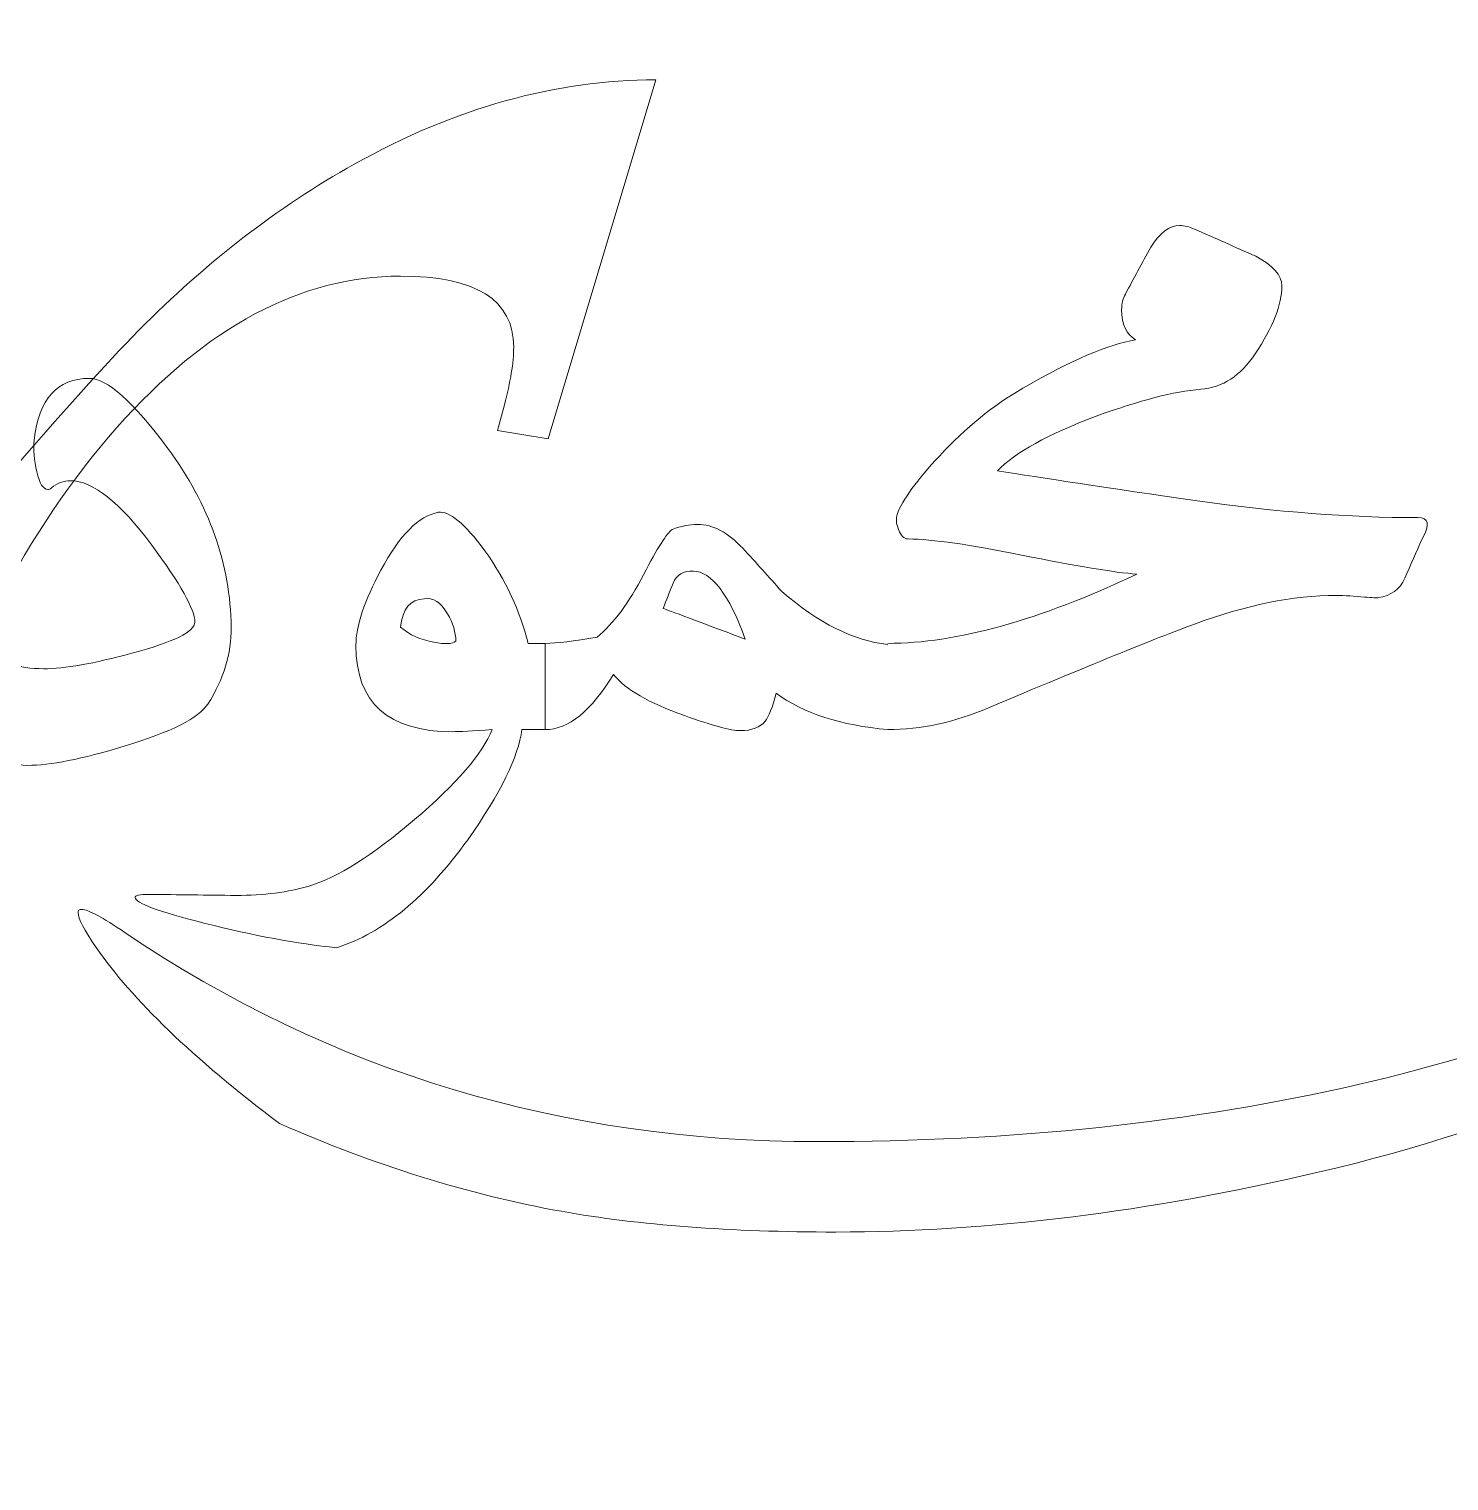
# Model space of a CAD drawing. Extents: x 846 to 947, y 421 to 797.
# Drawn here: x 932.702 to 933.437, y 742.833 to 743.585 of the extents above; entities that cross this region are included whole.
import ezdxf

# ---------------------------------------------------------------- set-up
doc = ezdxf.new("R2010")
doc.units = 0
doc.header["$MEASUREMENT"] = 0
doc.layers.add('Dim', color=252, linetype='CONTINUOUS', lineweight=0)
doc.layers.add('UG-Khartosha', color=252, linetype='CONTINUOUS', lineweight=20)

# ---------------------------------------------------------------- blocks, each defined once
blk = doc.blocks.new('fghty')
at = {"layer": 'UG-Khartosha'}
for points, knots in [([(-277.82226, -80.76149), (-277.81734, -80.75358), (-277.81203, -80.74963), (-277.80644, -80.74963), (-277.80644, -80.74963), (-277.80393, -80.74963), (-277.80133, -80.7503), (-277.79844, -80.75165)], [0.63333333, 0.63333333, 0.63333333, 0.63333333, 0.66666667, 0.66666667, 0.66666667, 0.66666668, 0.7, 0.7, 0.7, 0.7]), ([(-277.76516, -80.76631), (-277.75571, -80.77142), (-277.75098, -80.77673), (-277.75098, -80.78242), (-277.75098, -80.78242), (-277.75098, -80.79265), (-277.7558, -80.8049), (-277.76545, -80.81946)], [0.73333333, 0.73333333, 0.73333333, 0.73333333, 0.76666667, 0.76666667, 0.76666667, 0.76666668, 0.8, 0.8, 0.8, 0.8]), ([(-277.83046, -80.81184), (-277.83547, -80.80875), (-277.83807, -80.80335), (-277.83807, -80.79544), (-277.83807, -80.79544), (-277.83807, -80.79207), (-277.8374, -80.78918), (-277.83605, -80.78695)], [0.53333333, 0.53333333, 0.53333333, 0.53333333, 0.56666667, 0.56666667, 0.56666667, 0.56666668, 0.6, 0.6, 0.6, 0.6]), ([(-278.99037, -80.82905), (-278.99037, -80.82905), (-279.04894, -81.02427), (-279.04894, -81.02427), (-279.04894, -81.02427), (-279.04894, -81.02427), (-279.07658, -81.0197), (-279.07658, -81.0197), (-279.07658, -81.0197), (-279.07658, -81.0197), (-279.07277, -81.00576), (-279.07277, -81.00576), (-279.07277, -81.00576), (-279.06947, -80.99334), (-279.0677, -80.98294), (-279.0677, -80.97433), (-279.0677, -80.97433), (-279.0677, -80.94872), (-279.08824, -80.93579), (-279.12931, -80.93579), (-279.12931, -80.93579), (-279.18331, -80.93579), (-279.23478, -80.96317), (-279.28346, -81.01818), (-279.28346, -81.01818), (-279.33214, -81.0732), (-279.36991, -81.14596), (-279.39679, -81.23673), (-279.39679, -81.23673), (-279.412, -81.2887), (-279.43102, -81.37693), (-279.45383, -81.50192), (-279.45383, -81.50192), (-279.47665, -81.62666), (-279.48806, -81.705), (-279.48806, -81.7367), (-279.48806, -81.7367), (-279.48806, -81.7618), (-279.47665, -81.77448), (-279.45383, -81.77448), (-279.45383, -81.77448), (-279.43811, -81.77448), (-279.41504, -81.76763), (-279.38487, -81.75368), (-279.38487, -81.75368), (-279.38487, -81.75368), (-279.37143, -81.77676), (-279.37143, -81.77676), (-279.37143, -81.77676), (-279.39324, -81.78563), (-279.43127, -81.80059), (-279.48578, -81.82138), (-279.48578, -81.82138), (-279.52736, -81.8371), (-279.56412, -81.85231), (-279.59581, -81.86651), (-279.59581, -81.86651), (-279.59581, -81.82214), (-279.58516, -81.73949), (-279.56412, -81.6188), (-279.56412, -81.6188), (-279.54308, -81.49838), (-279.51874, -81.38074), (-279.4911, -81.2664), (-279.4911, -81.2664), (-279.4911, -81.2664), (-279.51772, -81.29986), (-279.51772, -81.29986), (-279.51772, -81.29986), (-279.53952, -81.3275), (-279.57325, -81.36958), (-279.61888, -81.42612), (-279.61888, -81.42612), (-279.61888, -81.42612), (-279.78063, -81.62742), (-279.78063, -81.62742), (-279.78063, -81.62742), (-279.78063, -81.62742), (-279.94568, -81.83101), (-279.94568, -81.83101), (-279.94568, -81.83101), (-279.94568, -81.83101), (-279.96191, -81.8518), (-279.96191, -81.8518), (-279.96191, -81.8518), (-279.96191, -81.8518), (-279.98042, -81.83837), (-279.98042, -81.83837), (-279.98042, -81.83837), (-279.96318, -81.80464), (-279.95456, -81.77118), (-279.95456, -81.73797), (-279.95456, -81.73797), (-279.95456, -81.6832), (-279.96749, -81.59878), (-279.9931, -81.48469), (-279.9931, -81.48469), (-279.9931, -81.48469), (-280.01617, -81.38454), (-280.01617, -81.38454), (-280.01617, -81.38454), (-280.01668, -81.38353), (-280.01794, -81.37795), (-280.01997, -81.36806), (-280.01997, -81.36806), (-280.13761, -81.52601), (-280.25981, -81.6472), (-280.38607, -81.73137), (-280.38607, -81.73137), (-280.51233, -81.81555), (-280.6353, -81.85763), (-280.75522, -81.85763), (-280.75522, -81.85763), (-280.83356, -81.85763), (-280.90759, -81.84065), (-280.97782, -81.80642), (-280.97782, -81.80642), (-281.04779, -81.77219), (-281.10281, -81.7258), (-281.14312, -81.66748), (-281.14312, -81.66748), (-281.18901, -81.60156), (-281.21208, -81.52398), (-281.21208, -81.43423), (-281.21208, -81.43423), (-281.21208, -81.31786), (-281.17203, -81.22354), (-281.09216, -81.15129), (-281.09216, -81.15129), (-281.01204, -81.07903), (-280.90784, -81.04278), (-280.77905, -81.04278), (-280.77905, -81.04278), (-280.70476, -81.04278), (-280.63733, -81.05697), (-280.57698, -81.08512), (-280.57698, -81.08512), (-280.51664, -81.11326), (-280.4383, -81.16701), (-280.34221, -81.24611), (-280.34221, -81.24611), (-280.30621, -81.27628), (-280.27908, -81.2915), (-280.26133, -81.2915), (-280.26133, -81.2915), (-280.24004, -81.2915), (-280.20531, -81.27806), (-280.15739, -81.25144), (-280.15739, -81.25144), (-280.15739, -81.25144), (-280.14243, -81.27374), (-280.14243, -81.27374), (-280.14243, -81.27374), (-280.14243, -81.27374), (-280.3303, -81.37693), (-280.3303, -81.37693), (-280.3303, -81.37693), (-280.3303, -81.37693), (-280.34956, -81.35919), (-280.34956, -81.35919), (-280.34956, -81.35919), (-280.43982, -81.2745), (-280.52856, -81.2096), (-280.61552, -81.16422), (-280.61552, -81.16422), (-280.70274, -81.11884), (-280.78285, -81.09627), (-280.85562, -81.09627), (-280.85562, -81.09627), (-280.94866, -81.09627), (-281.02345, -81.12365), (-281.07949, -81.17867), (-281.07949, -81.17867), (-281.13577, -81.23369), (-281.16391, -81.30671), (-281.16391, -81.39772), (-281.16391, -81.39772), (-281.16391, -81.51181), (-281.12157, -81.6041), (-281.03714, -81.67534), (-281.03714, -81.67534), (-280.95272, -81.74633), (-280.84294, -81.78182), (-280.7078, -81.78182), (-280.7078, -81.78182), (-280.5889, -81.78182), (-280.47202, -81.74354), (-280.35667, -81.66697), (-280.35667, -81.66697), (-280.24156, -81.59066), (-280.13153, -81.47835), (-280.02657, -81.33029), (-280.02657, -81.33029), (-280.03594, -81.27679), (-280.04076, -81.23191), (-280.04076, -81.19591), (-280.04076, -81.19591), (-280.04076, -81.10616), (-280.02124, -81.01793), (-279.98194, -80.93147), (-279.98194, -80.93147), (-279.9429, -80.84477), (-279.90309, -80.80141), (-279.86228, -80.80141), (-279.86228, -80.80141), (-279.82222, -80.80141), (-279.80219, -80.83564), (-279.80219, -80.90384), (-279.80219, -80.90384), (-279.80219, -80.94796), (-279.8141, -80.99867), (-279.83794, -81.05571), (-279.83794, -81.05571), (-279.86152, -81.11301), (-279.90107, -81.18551), (-279.95608, -81.27374), (-279.95608, -81.27374), (-279.95051, -81.30011), (-279.9396, -81.34499), (-279.92338, -81.40888), (-279.92338, -81.40888), (-279.89498, -81.51942), (-279.87698, -81.61399), (-279.86912, -81.69283), (-279.86912, -81.69283), (-279.8572, -81.67737), (-279.84935, -81.66723), (-279.84529, -81.66241), (-279.84529, -81.66241), (-279.84529, -81.66241), (-279.79636, -81.60207), (-279.79636, -81.60207), (-279.79636, -81.60207), (-279.79636, -81.60207), (-279.44952, -81.17284), (-279.44952, -81.17284), (-279.44952, -81.17284), (-279.36713, -81.07143), (-279.3078, -81.00221), (-279.27154, -80.9652), (-279.27154, -80.9652), (-279.23503, -80.92843), (-279.19624, -80.89827), (-279.15441, -80.87494), (-279.15441, -80.87494), (-279.09965, -80.84426), (-279.04488, -80.82905), (-278.99037, -80.82905)], [0, 0, 0, 0, 0.016129, 0.016129, 0.016129, 0.016129, 0.032258, 0.032258, 0.032258, 0.032258, 0.048387, 0.048387, 0.048387, 0.048387, 0.064516, 0.064516, 0.064516, 0.064516, 0.080645, 0.080645, 0.080645, 0.080645, 0.096774, 0.096774, 0.096774, 0.096774, 0.112903, 0.112903, 0.112903, 0.112903, 0.129032, 0.129032, 0.129032, 0.129032, 0.145161, 0.145161, 0.145161, 0.145161, 0.16129, 0.16129, 0.16129, 0.16129, 0.177419, 0.177419, 0.177419, 0.177419, 0.193548, 0.193548, 0.193548, 0.193548, 0.209677, 0.209677, 0.209677, 0.209677, 0.225806, 0.225806, 0.225806, 0.225806, 0.241935, 0.241935, 0.241935, 0.241935, 0.258065, 0.258065, 0.258065, 0.258065, 0.274194, 0.274194, 0.274194, 0.274194, 0.290323, 0.290323, 0.290323, 0.290323, 0.306452, 0.306452, 0.306452, 0.306452, 0.322581, 0.322581, 0.322581, 0.322581, 0.33871, 0.33871, 0.33871, 0.33871, 0.354839, 0.354839, 0.354839, 0.354839, 0.370968, 0.370968, 0.370968, 0.370968, 0.387097, 0.387097, 0.387097, 0.387097, 0.403226, 0.403226, 0.403226, 0.403226, 0.419355, 0.419355, 0.419355, 0.419355, 0.435484, 0.435484, 0.435484, 0.435484, 0.451613, 0.451613, 0.451613, 0.451613, 0.467742, 0.467742, 0.467742, 0.467742, 0.483871, 0.483871, 0.483871, 0.483871, 0.5, 0.5, 0.5, 0.5, 0.516129, 0.516129, 0.516129, 0.516129, 0.532258, 0.532258, 0.532258, 0.532258, 0.548387, 0.548387, 0.548387, 0.548387, 0.564516, 0.564516, 0.564516, 0.564516, 0.580645, 0.580645, 0.580645, 0.580645, 0.596774, 0.596774, 0.596774, 0.596774, 0.612903, 0.612903, 0.612903, 0.612903, 0.629032, 0.629032, 0.629032, 0.629032, 0.645161, 0.645161, 0.645161, 0.645161, 0.66129, 0.66129, 0.66129, 0.66129, 0.677419, 0.677419, 0.677419, 0.677419, 0.693548, 0.693548, 0.693548, 0.693548, 0.709677, 0.709677, 0.709677, 0.709677, 0.725806, 0.725806, 0.725806, 0.725806, 0.741935, 0.741935, 0.741935, 0.741935, 0.758065, 0.758065, 0.758065, 0.758065, 0.774194, 0.774194, 0.774194, 0.774194, 0.790323, 0.790323, 0.790323, 0.790323, 0.806452, 0.806452, 0.806452, 0.806452, 0.822581, 0.822581, 0.822581, 0.822581, 0.83871, 0.83871, 0.83871, 0.83871, 0.854839, 0.854839, 0.854839, 0.854839, 0.870968, 0.870968, 0.870968, 0.870968, 0.887097, 0.887097, 0.887097, 0.887097, 0.903226, 0.903226, 0.903226, 0.903226, 0.919355, 0.919355, 0.919355, 0.919355, 0.935484, 0.935484, 0.935484, 0.935484, 0.951613, 0.951613, 0.951613, 0.951613, 0.967742, 0.967742, 0.967742, 0.967742, 0.983871, 0.983871, 0.983871, 0.983871, 1, 1, 1, 1]), ([(-278.42925, -80.86634), (-278.42683, -80.84396), (-278.41681, -80.83277), (-278.39934, -80.83277), (-278.39934, -80.83277), (-278.3897, -80.83277), (-278.37552, -80.8454), (-278.35662, -80.87087)], [0.8421053, 0.8421053, 0.8421053, 0.8421053, 0.8947368, 0.8947368, 0.8947368, 0.8947369, 0.9473684, 0.9473684, 0.9473684, 0.9473684]), ([(-278.41999, -80.89238), (-278.42066, -80.89295), (-278.42134, -80.89315), (-278.42191, -80.89315), (-278.42191, -80.89315), (-278.42442, -80.89315), (-278.42636, -80.88997), (-278.42789, -80.8836)], [0.6842105, 0.6842105, 0.6842105, 0.6842105, 0.7368421, 0.7368421, 0.7368421, 0.7368421, 0.7894737, 0.7894737, 0.7894737, 0.7894737]), ([(-278.36539, -80.92343), (-278.38275, -80.90009), (-278.39742, -80.88842), (-278.40947, -80.88842), (-278.40947, -80.88842), (-278.41343, -80.88842), (-278.4169, -80.88967), (-278.41999, -80.89238)], [0.5789474, 0.5789474, 0.5789474, 0.5789474, 0.6315789, 0.6315789, 0.6315789, 0.631579, 0.6842105, 0.6842105, 0.6842105, 0.6842105]), ([(-277.7968, -80.89942), (-277.75407, -80.9054), (-277.71404, -80.90848), (-277.677, -80.90848), (-277.677, -80.90848), (-277.67112, -80.90848), (-277.67034, -80.91235), (-277.67468, -80.92006)], [0.93333333, 0.93333333, 0.93333333, 0.93333333, 0.96666667, 0.96666667, 0.96666667, 0.96666668, 1, 1, 1, 1]), ([(-278.0825, -80.91495), (-278.07738, -80.91311), (-278.07284, -80.91215), (-278.0687, -80.91215), (-278.0687, -80.91215), (-278.06021, -80.91215), (-278.05201, -80.91649), (-278.0441, -80.92517)], [0.6666667, 0.6666667, 0.6666667, 0.6666667, 0.7333333, 0.7333333, 0.7333333, 0.7333333, 0.8, 0.8, 0.8, 0.8]), ([(-278.3762, -80.98218), (-278.35334, -80.97619), (-278.34195, -80.97051), (-278.34195, -80.9653), (-278.34195, -80.9653), (-278.34195, -80.95845), (-278.34977, -80.94456), (-278.36539, -80.92343)], [0.4736842, 0.4736842, 0.4736842, 0.4736842, 0.5263158, 0.5263158, 0.5263158, 0.5263158, 0.5789474, 0.5789474, 0.5789474, 0.5789474]), ([(-278.18029, -81.02375), (-278.1911, -81.02452), (-278.19824, -81.0249), (-278.2018, -81.0249), (-278.2018, -81.0249), (-278.23682, -81.0249), (-278.25437, -81.00928), (-278.25437, -80.97793), (-278.25437, -80.97793), (-278.25437, -80.96742), (-278.24984, -80.95372), (-278.24077, -80.93704)], [0.5555556, 0.5555556, 0.5555556, 0.5555556, 0.6111111, 0.6111111, 0.6111111, 0.6111111, 0.6666667, 0.6666667, 0.6666667, 0.6666667, 0.7222222, 0.7222222, 0.7222222, 0.7222222]), ([(-277.70603, -80.9517), (-277.71153, -80.95112), (-277.71665, -80.95083), (-277.72137, -80.95083), (-277.72137, -80.95083), (-277.7449, -80.95083), (-277.77056, -80.95604), (-277.79844, -80.96636)], [0.1, 0.1, 0.1, 0.1, 0.13333333, 0.13333333, 0.13333333, 0.13333334, 0.16666667, 0.16666667, 0.16666667, 0.16666667]), ([(-278.45133, -80.97967), (-278.44738, -80.987), (-278.43831, -80.99066), (-278.42423, -80.99066), (-278.42423, -80.99066), (-278.41285, -80.99066), (-278.39683, -80.98787), (-278.3762, -80.98218)], [0.3684211, 0.3684211, 0.3684211, 0.3684211, 0.4210526, 0.4210526, 0.4210526, 0.4210526, 0.4736842, 0.4736842, 0.4736842, 0.4736842]), ([(-278.03195, -81.01922), (-278.03455, -81.02259), (-278.03908, -81.02433), (-278.04546, -81.02433), (-278.04546, -81.02433), (-278.05037, -81.02433), (-278.0605, -81.02163), (-278.07574, -81.01613)], [0.1333333, 0.1333333, 0.1333333, 0.1333333, 0.2, 0.2, 0.2, 0.2, 0.2666667, 0.2666667, 0.2666667, 0.2666667]), ([(-278.38034, -81.03281), (-278.4034, -81.03976), (-278.42085, -81.04323), (-278.43291, -81.04323), (-278.43291, -81.04323), (-278.44593, -81.04323), (-278.45519, -81.03658), (-278.46069, -81.02317)], [0.1052632, 0.1052632, 0.1052632, 0.1052632, 0.1578947, 0.1578947, 0.1578947, 0.1578947, 0.2105263, 0.2105263, 0.2105263, 0.2105263]), ([(-278.33626, -81.12917), (-278.36173, -81.12271), (-278.37446, -81.11808), (-278.37446, -81.11499), (-278.37446, -81.11499), (-278.37446, -81.11393), (-278.37195, -81.11335), (-278.36683, -81.11335)], [0.2222222, 0.2222222, 0.2222222, 0.2222222, 0.2777778, 0.2777778, 0.2777778, 0.2777778, 0.3333333, 0.3333333, 0.3333333, 0.3333333]), ([(-278.39558, -81.1422), (-278.40214, -81.13254), (-278.40542, -81.12628), (-278.40542, -81.12348), (-278.40542, -81.12348), (-278.40542, -81.12223), (-278.40484, -81.12155), (-278.40349, -81.12155), (-278.40349, -81.12155), (-278.40012, -81.12155), (-278.39221, -81.1258), (-278.37976, -81.13428)], [0.4166667, 0.4166667, 0.4166667, 0.4166667, 0.4583333, 0.4583333, 0.4583333, 0.4583333, 0.5, 0.5, 0.5, 0.5, 0.5416667, 0.5416667, 0.5416667, 0.5416667]), ([(-278.37976, -81.13428), (-278.26768, -81.21), (-278.14219, -81.24781), (-278.0034, -81.24781), (-278.0034, -81.24781), (-277.89711, -81.24781), (-277.79911, -81.23749), (-277.70951, -81.21675)], [0.54166667, 0.54166667, 0.54166667, 0.54166667, 0.58333333, 0.58333333, 0.58333333, 0.58333334, 0.625, 0.625, 0.625, 0.625]), ([(-277.73121, -81.26449), (-277.82332, -81.28619), (-277.91081, -81.297), (-277.99347, -81.297), (-277.99347, -81.297), (-278.05076, -81.297), (-278.10043, -81.29324), (-278.14268, -81.28572)], [0.25, 0.25, 0.25, 0.25, 0.29166667, 0.29166667, 0.29166667, 0.29166668, 0.33333333, 0.33333333, 0.33333333, 0.33333333])]:
    blk.add_open_spline(points, degree=3, knots=knots, dxfattribs=at)
for points in [[(-277.79844, -80.75165), (-277.78734, -80.75648), (-277.77625, -80.7614), (-277.76516, -80.76631)], [(-277.83605, -80.78695), (-277.83152, -80.77846), (-277.82689, -80.76998), (-277.82226, -80.76149)], [(-277.8917, -80.83807), (-277.86576, -80.82303), (-277.84531, -80.81425), (-277.83046, -80.81184)], [(-277.76545, -80.81946), (-277.77336, -80.83132), (-277.78319, -80.83769), (-277.79506, -80.83866)], [(-277.93694, -80.87482), (-277.92286, -80.85959), (-277.90772, -80.84734), (-277.8917, -80.83807)], [(-277.79506, -80.83866), (-277.80943, -80.83981), (-277.82833, -80.84473), (-277.85187, -80.85332)], [(-277.85187, -80.85332), (-277.87811, -80.86315), (-277.89595, -80.87299), (-277.90559, -80.88302)], [(-278.42789, -80.8836), (-278.42934, -80.87714), (-278.42983, -80.87144), (-278.42925, -80.86634)], [(-278.35662, -80.87087), (-278.33405, -80.90154), (-278.32257, -80.93395), (-278.32218, -80.96809)], [(-277.96009, -80.90675), (-277.9571, -80.89865), (-277.94939, -80.88804), (-277.93694, -80.87482)], [(-277.90559, -80.88302), (-277.88187, -80.88678), (-277.8456, -80.89228), (-277.7968, -80.89942)], [(-278.24077, -80.93704), (-278.23065, -80.91794), (-278.22013, -80.90752), (-278.20943, -80.90559)], [(-278.20943, -80.90559), (-278.20364, -80.90473), (-278.19525, -80.91167), (-278.18425, -80.92652)], [(-277.95941, -80.91495), (-277.96067, -80.91157), (-277.96086, -80.90887), (-277.96009, -80.90675)], [(-278.09802, -80.93954), (-278.0905, -80.92507), (-278.08529, -80.91688), (-278.0825, -80.91495)], [(-277.9542, -80.92006), (-277.95643, -80.92006), (-277.95816, -80.91832), (-277.95941, -80.91495)], [(-277.89257, -80.92884), (-277.92025, -80.92315), (-277.9408, -80.92025), (-277.9542, -80.92006)], [(-277.67468, -80.92006), (-277.67787, -80.9272), (-277.68105, -80.93434), (-277.68404, -80.94147)], [(-278.18425, -80.92652), (-278.17297, -80.94234), (-278.16515, -80.95913), (-278.16081, -80.97687)], [(-278.0441, -80.92517), (-278.03687, -80.93289), (-278.02983, -80.9407), (-278.02289, -80.94861)], [(-277.82988, -80.93926), (-277.84174, -80.93829), (-277.86267, -80.93482), (-277.89257, -80.92884)], [(-278.07092, -80.93752), (-278.07642, -80.93732), (-278.08008, -80.93954), (-278.08191, -80.94417)], [(-278.04266, -80.97455), (-278.05153, -80.95025), (-278.06098, -80.9379), (-278.07092, -80.93752)], [(-278.12319, -80.97349), (-278.11432, -80.96607), (-278.10593, -80.95479), (-278.09802, -80.93954)], [(-278.08191, -80.94417), (-278.08384, -80.94881), (-278.08558, -80.95334), (-278.08731, -80.95787)], [(-277.9652, -80.97687), (-277.92788, -80.97687), (-277.88283, -80.96434), (-277.82988, -80.93926)], [(-277.68404, -80.94147), (-277.68684, -80.94755), (-277.69166, -80.95102), (-277.69842, -80.95198)], [(-278.21733, -80.95257), (-278.22486, -80.95295), (-278.2291, -80.95806), (-278.23007, -80.96809)], [(-278.2046, -80.96076), (-278.20818, -80.95449), (-278.21241, -80.95179), (-278.21733, -80.95257)], [(-278.02289, -80.94861), (-278.00292, -80.96587), (-277.98373, -80.97552), (-277.9652, -80.97745)], [(-277.69842, -80.95198), (-277.69918, -80.95218), (-277.70179, -80.95208), (-277.70603, -80.9517)], [(-278.20007, -80.97572), (-278.20007, -80.97079), (-278.20161, -80.96578), (-278.2046, -80.96076)], [(-278.08731, -80.95787), (-278.08712, -80.95787), (-278.07227, -80.96347), (-278.04266, -80.97455)], [(-278.32218, -80.96809), (-278.32199, -80.98237), (-278.32623, -80.99635), (-278.33491, -81.00986)], [(-278.23007, -80.96809), (-278.22515, -80.97224), (-278.21917, -80.97494), (-278.21193, -80.97629)], [(-277.79844, -80.96636), (-277.81937, -80.97408), (-277.85669, -80.98931), (-277.91042, -81.01188)], [(-278.21193, -80.97629), (-278.20595, -80.97745), (-278.202, -80.97725), (-278.20007, -80.97572)], [(-278.16081, -80.97687), (-278.16081, -80.97687), (-278.15146, -80.97687), (-278.15146, -80.97687)], [(-278.15146, -80.97687), (-278.14528, -80.97687), (-278.13583, -80.97572), (-278.12319, -80.97349)], [(-278.15146, -80.97687), (-278.15146, -80.97687), (-278.15146, -81.02375), (-278.15146, -81.02375)], [(-278.15146, -81.02375), (-278.15146, -81.02375), (-278.15146, -80.97687), (-278.15146, -80.97687)], [(-278.11442, -80.99375), (-278.12647, -81.01371), (-278.13882, -81.02375), (-278.15146, -81.02375)], [(-278.07574, -81.01613), (-278.09494, -81.00937), (-278.10786, -81.00185), (-278.11442, -80.99375)], [(-278.02597, -81.00397), (-278.0279, -81.01169), (-278.02983, -81.0168), (-278.03195, -81.01922)], [(-277.9652, -81.02375), (-277.99067, -81.02153), (-278.01092, -81.01488), (-278.02597, -81.00397)], [(-278.33491, -81.00986), (-278.33984, -81.01748), (-278.35498, -81.0251), (-278.38034, -81.03281)], [(-277.91042, -81.01188), (-277.92884, -81.01979), (-277.94707, -81.02375), (-277.9652, -81.02375)], [(-278.22254, -81.07274), (-278.19969, -81.05326), (-278.18561, -81.03696), (-278.18029, -81.02375)], [(-278.16419, -81.02375), (-278.16593, -81.03841), (-278.17567, -81.05837), (-278.19361, -81.08364)], [(-278.15146, -81.02375), (-278.15146, -81.02375), (-278.16419, -81.02375), (-278.16419, -81.02375)], [(-278.27984, -81.10882), (-278.2645, -81.10429), (-278.2455, -81.09223), (-278.22254, -81.07274)], [(-278.19361, -81.08364), (-278.21569, -81.11451), (-278.23943, -81.13418), (-278.26479, -81.14239)], [(-278.31967, -81.11393), (-278.30433, -81.11393), (-278.29112, -81.1122), (-278.27984, -81.10882)], [(-278.36683, -81.11335), (-278.35121, -81.11354), (-278.33549, -81.11374), (-278.31967, -81.11393)], [(-278.26479, -81.14239), (-278.2863, -81.14017), (-278.31012, -81.13573), (-278.33626, -81.12917)], [(-278.29585, -81.23797), (-278.34292, -81.20257), (-278.37619, -81.17055), (-278.39558, -81.1422)], [(-277.70951, -81.21675), (-277.62511, -81.19736), (-277.56184, -81.17219), (-277.51988, -81.14133)], [(-277.51332, -81.16081), (-277.54631, -81.20354), (-277.61894, -81.23816), (-277.73121, -81.26449)], [(-278.14268, -81.28572), (-278.19312, -81.27665), (-278.24424, -81.26073), (-278.29585, -81.23797)]]:
    blk.add_open_spline(points, degree=3, dxfattribs=at)

msp = doc.modelspace()

# ---------------------------------------------------------------- block references
at = {"layer": 'Dim', "linetype": 'Continuous', "xscale": 0.952857142857144, "yscale": 0.952857142857144, "zscale": 0.952857142857144}
for p in [(1198.86452, 820.57743), (1198.0078, 820.42629)]:
    msp.add_blockref('fghty', p, dxfattribs=at)

doc.saveas('drawing.dxf')
